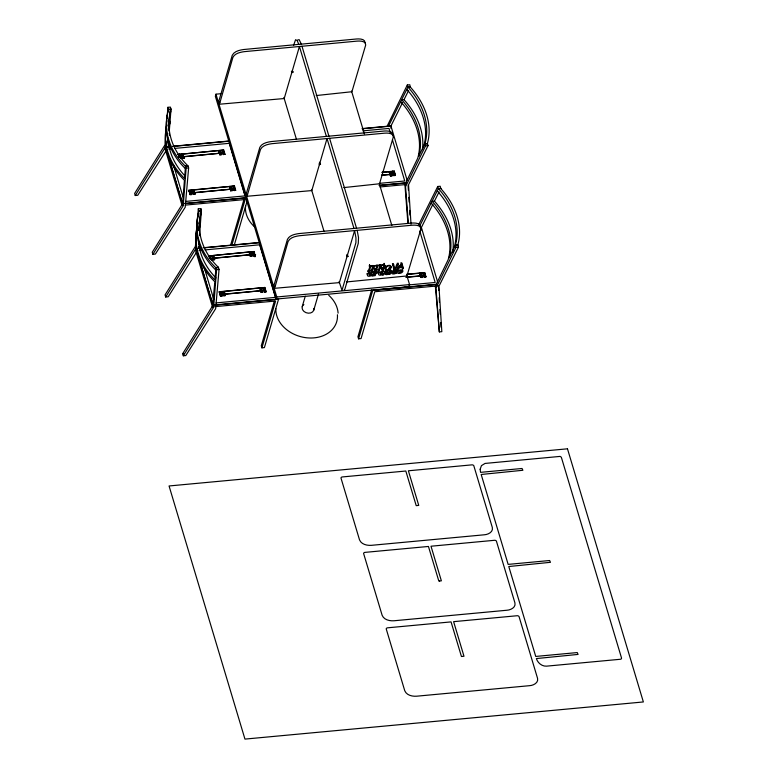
<?xml version="1.0" encoding="UTF-8"?>
<svg xmlns="http://www.w3.org/2000/svg" width="778" height="778" viewBox="0 0 778 778"><rect width="100%" height="100%" fill="white"/><g stroke="black" fill="none" stroke-linecap="round" stroke-linejoin="round"><path stroke-width="1.17" d="M183.744 205.256L182.052 205.411L165.053 148.695L166.064 141.081M166.891 125.511A77.956 63.339 4.4 0 0 184.425 180.282L182.616 203.69L152.264 252.218L152.887 254.299L155.376 254.066L185.213 207.249L188.626 167.96L188.004 165.879A77.956 63.319 4.5 0 1 171.014 109.173L170.382 107.092L167.892 107.325L167.046 118.237M214.174 306.736L212.482 306.892L214.845 281.762A77.956 63.339 4.4 0 1 197.077 227.973M366.983 273.486L367.06 274.138A2.752 1.537 -16.7 0 0 367.372 274.537M166.862 120.658L164.985 144.903L134.633 193.43L135.255 195.511L137.745 195.278L166.288 150.494M169.264 131.385L171.004 109.173L168.515 109.397L167.892 107.325M171.004 109.173L168.495 109.601A77.956 63.319 4.5 0 0 185.504 166.317L188.004 165.879L185.514 166.113L184.561 178.434A77.956 63.339 4.4 0 1 166.793 124.645M185.514 166.113L186.137 168.184L183.238 205.762L152.887 254.299M196.445 233.05L195.414 246.383L165.062 294.911L165.685 296.992L168.174 296.758L196.717 251.975M196.63 230.619L197.194 223.354M197.476 219.717L198.312 208.805L200.802 208.572L201.424 210.653A77.956 63.319 4.5 0 0 218.433 267.36L219.056 269.441L215.642 308.73L185.796 355.546L183.307 355.779L182.684 353.698L213.036 305.171L196.037 248.406L196.494 242.561M198.575 215.506L198.75 213.298A77.956 63.319 4.5 0 0 215.759 270.005L214.991 279.915A77.956 63.339 4.4 0 1 197.223 226.126M199.596 234.042L201.424 210.653L198.935 210.877L198.312 208.805M218.258 269.577L218.433 267.36L215.944 267.593L216.566 269.674L213.658 307.242L183.307 355.779M168.32 111.818L168.515 109.397M168.904 125.958L169.273 121.242M169.73 115.348L170.1 110.632M168.34 143.162L168.525 140.808M218.433 267.36L215.924 267.797A77.956 63.319 4.5 0 1 198.935 211.091L198.935 210.877M199.236 228.615L199.421 226.262M199.606 223.899L199.878 220.369M200.432 213.289L200.802 208.572M215.749 270.015L215.944 267.593M320.565 164.45L319.408 162.223M320.176 164.459L319.369 164.605L319.126 163.604M365.057 42.868C365.3 38.735 359.407 38.783 356.509 38.988L243.621 49.52C239.488 50.123 234.334 51.192 232.262 55.248L218.686 101.675L219.814 102.336M348.155 256.497L347.124 254.396M392.657 134.905C392.9 130.772 387.006 130.83 384.099 131.035L271.221 141.557C267.087 142.16 261.923 143.24 259.852 147.285L246.276 193.722L247.112 194.364M420.256 226.943C420.499 222.819 414.606 222.868 411.698 223.072L298.82 233.594C294.677 234.197 289.523 235.277 287.452 239.332L273.875 285.759L274.702 286.401M291.429 71.236L291.75 72.558L292.966 72.412M372.477 275.84L373.459 272.504M378.4 272.932L378.662 272.008M382.494 273.195L382.582 272.922M180.078 155.726L179.718 154.141L180.078 155.726L178.415 155.882M181.323 154.19L181.731 155.571L183.452 155.211L181.731 155.571M180.904 158.498L180.554 156.903L180.904 158.498L184.289 157.983L180.963 158.284M182.149 156.962L182.626 158.138M182.976 154.034L183.394 155.425M183.812 156.806L184.221 158.187M182.052 205.411L182.616 203.632L165.617 146.925L167.241 146.77M220.787 93.73L215.963 94.177L215.35 96.258L276.161 299.073L408.965 286.683L409.568 284.602L406.787 275.334M190.853 191.699C189.579 188.013 192.39 193.129 189.2 191.845L188.84 190.26L234.499 186L234.849 187.595L233.186 187.751L232.778 186.36M189.2 191.845L188.84 190.26M191.689 194.461C190.406 190.775 193.216 195.9 190.026 194.617L189.676 193.022L235.326 188.772L235.676 190.357L234.022 190.513L233.604 189.132M190.026 194.617L189.676 193.022M192.108 190.153L192.516 191.544L194.237 191.174L192.516 191.544M193.761 189.997L194.179 191.388M192.934 192.925L193.343 194.306L195.064 193.946L193.343 194.306M194.597 192.769L195.006 194.15M219.085 152.089L218.735 150.504L219.085 152.089L220.806 151.729L219.143 151.885M220.33 150.553L220.748 151.934M219.911 154.861L219.561 153.266L219.911 154.861L221.633 154.491L219.98 154.647M221.156 153.324L221.574 154.705M221.993 150.397L222.401 151.778L224.122 151.418L222.401 151.778M222.819 153.169L223.237 154.55L224.959 154.19L223.237 154.55M223.714 150.037L177.997 154.501L223.714 150.037L224.064 151.632M178.891 157.059L224.541 152.799L178.833 157.273M229.87 188.052L229.51 186.467L229.87 188.052L231.591 187.692L229.928 187.848M210.566 257.003L210.148 255.622L210.566 257.003L208.903 257.158M231.115 186.516L231.533 187.906M210.916 258.597C210.128 261.807 219.581 258.442 211.392 259.774M211.742 255.67L212.161 257.061L213.882 256.691L212.161 257.061M230.696 190.824L230.346 189.229L230.696 190.824L232.418 190.464L230.755 190.62M231.941 189.287L232.359 190.668M212.579 258.442L213.055 259.619M213.405 255.515L213.824 256.905M233.186 187.751L234.849 187.595M234.499 186L188.782 190.464M214.232 258.286L214.65 259.667M234.022 190.513L235.676 190.357M235.326 188.772L189.608 193.236M230.862 244.282L243.893 199.732M231.825 245.206L245.177 199.518L185.631 205.081M221.283 293.18C219.999 289.494 222.809 294.609 219.62 293.335L219.27 291.74L264.919 287.481L265.279 289.076L263.616 289.231L263.197 287.841M219.62 293.335L219.27 291.74M234.314 244.973L247.112 201.191M222.109 295.941C220.826 292.256 223.646 297.381 220.456 296.097L220.096 294.502L265.755 290.252L266.105 291.838L264.442 291.993L264.034 290.612M293.539 45.523L295.582 39.688L297.196 40.612L298.791 44.375M220.456 296.097L220.096 294.502M222.527 291.633L222.946 293.024L224.667 292.654L222.946 293.024M223.354 294.405L223.772 295.786L225.494 295.426L223.772 295.786M224.19 291.487L224.609 292.868M225.017 294.249L225.435 295.63M249.514 253.57L249.154 251.984L249.514 253.57L251.236 253.21L249.573 253.365M250.759 252.033L251.168 253.414M250.341 256.341L249.991 254.746L250.341 256.341L252.062 255.981L250.399 256.127M251.586 254.805L252.004 256.186M252.422 251.877L252.831 253.268L254.552 252.899L252.831 253.268M254.134 251.518L208.426 255.981L254.134 251.518L254.494 253.113M253.249 254.649L253.657 256.03L255.379 255.67L253.657 256.03M209.321 258.539L254.97 254.28L210.361 258.646M254.931 256.857L255.592 254.571M260.299 289.533L259.94 287.948L260.299 289.533L262.011 289.173L260.358 289.328M261.544 287.996L261.953 289.387M261.126 292.304L260.766 290.709L261.126 292.304L262.847 291.945L261.184 292.1M262.371 290.768L262.789 292.149M263.616 289.231L265.279 289.076M264.919 287.481L219.211 291.945M264.442 291.993L266.105 291.838M265.755 290.252L220.038 294.716M274.313 301.212L261.291 345.763L261.914 347.834L264.403 347.601L278.612 299.005L213.046 305.112M261.914 347.834L275.606 301.008L216.051 306.561M276.161 299.073L276.764 296.992L215.963 94.177M302.224 306.629L305.268 296.224M313.777 310.101L318.513 293.919M387.298 125.842L407.312 84.997L409.802 84.763L410.317 87.048A77.956 57.426 26.5 0 1 427.317 143.765L424.934 143.784L418.652 156.407A77.956 57.407 26.5 0 0 401.643 99.691L407.935 87.078L407.312 84.997M390.867 126.124L402.537 102.647M389.613 173.163L389.253 171.568L389.613 173.163C392.802 174.447 389.992 169.322 391.266 173.008M390.439 175.925L390.089 174.33L390.439 175.925C393.629 177.209 390.819 172.084 392.102 175.77M392.929 172.852L392.579 171.257L392.929 172.852L394.592 172.697L394.232 171.102L382.115 172.23M394.592 172.697L394.232 171.102M393.756 175.614L393.405 174.029L393.756 175.614L395.419 175.458L395.068 173.873L381.755 175.108M395.419 175.458L395.068 173.873M370.124 265.706L370.542 267.097L369.18 271.755L368.266 271.843L369.628 267.175L369.219 265.794M384.128 263.334L384.429 265.104L369.842 266.465L369.54 264.695M372.02 271.493L373.1 267.827L372.681 266.446L371.116 271.58L372.02 271.493L371.612 270.112M375.57 271.833L375.988 273.214L375.268 275.626L373.625 275.782L374.626 272.339L374.208 270.958M372.973 265.444L375.657 270.18L376.727 266.514L376.309 265.133M375.375 272.485L375.541 271.901M373.1 267.827L375.366 271.182L376.27 271.094L377.631 266.436L377.223 265.045M377.272 272.115L376.173 272.786L375.862 270.802M371.641 289.912L357.948 336.748L358.57 338.819L361.06 338.586L374.753 291.76L437.041 285.954M379.236 264.86L379.654 266.241L378.293 270.909L379.197 270.822L380.277 267.155L379.859 265.775L382.543 270.511L383.447 270.433L384.818 265.765L384.4 264.384L382.834 269.509L380.15 264.773M358.57 338.819L372.788 290.223L437.168 284.213M408.654 90.394L404.025 99.672L401.652 99.691L400.689 101.617A77.956 57.407 26.5 0 1 417.689 158.323L404.92 184.629L407.925 223.617M383.642 274.78L384.624 271.444M384.721 272.212L385.003 271.24M385.042 273.914L385.8 271.337L385.392 269.917M388.835 269.596L389.253 270.977L388.543 273.379L386.763 273.545L387.463 271.143L387.055 269.762M386.121 274.615L389.827 274.274L390.906 270.822L390.488 269.441M421.336 227.594L432.957 204.128M420.032 274.644L419.682 273.049L420.032 274.644C423.222 275.927 420.412 270.802 421.695 274.488M420.869 277.406L420.509 275.82L420.869 277.406C424.059 278.689 421.238 273.564 422.522 277.25M423.358 274.333L422.999 272.738L423.358 274.333L425.021 274.177L424.662 272.582L406.719 274.255M425.021 274.177L424.662 272.582M424.185 277.094L423.835 275.509L424.185 277.094L425.848 276.939L425.488 275.354L406.145 277.153M425.848 276.939L425.488 275.354M439.084 191.874L434.445 201.152L432.082 201.171L431.119 203.097A77.956 57.407 26.5 0 1 448.118 259.803L435.349 286.11L439.337 331.905L441.826 331.671L438.948 286.236L458.475 247.112L457.853 245.031L455.363 245.264L449.081 257.888A77.956 57.407 26.5 0 0 432.072 201.171L438.364 188.558L437.742 186.477L440.231 186.243L440.747 188.529A77.956 57.426 26.5 0 1 457.736 245.245M371.349 274.196L371.194 274.722M388.378 126.347L400.689 101.617M410.424 86.844L407.935 87.078A77.956 57.426 26.5 0 1 424.934 143.784L425.556 145.865L405.542 186.701L408.362 223.335M427.326 143.765L424.934 143.784M427.423 143.551L428.046 145.632L408.528 184.756L411.017 224.21M418.71 224.696L437.742 186.477M419.964 225.484L431.119 203.097M440.854 188.325L438.364 188.558A77.956 57.426 26.5 0 1 455.354 245.264L455.986 247.346L435.972 288.181L439.337 331.905M457.853 245.031L455.363 245.264M391.062 128.496L390.926 125.91L362.276 128.584M135.255 195.511L165.607 146.974M165.685 296.992L196.037 248.406L195.482 250.176L212.482 306.892M396.235 265.541L397.48 263.917M398.103 263.1L398.521 264.481L397.607 264.569L394.572 268.527L393.337 263.548M393.444 268.07L393.863 269.46L394.767 269.373L398.521 264.481M385.995 265.638L385.849 265.823A3.978 2.208 -16.7 0 0 385.489 266.543A3.978 2.217 -16.7 0 0 385.441 267.233M386.267 267.214L388.154 265.93A1.994 1.109 -16.7 0 1 389.467 265.804L390.692 266.796A3.978 2.217 -16.7 0 1 390.293 268.167L388.397 269.489A1.994 1.109 -16.7 0 1 387.074 269.616L385.849 268.624A3.978 2.217 -16.7 0 1 386.248 267.253M397.733 267.671L398.803 266.358L399.221 267.739L398.151 269.062L397.237 269.139L396.819 267.758L397.733 267.671L398.151 269.062M397.237 269.139L401.234 264.228L402.148 264.15L403.412 268.566L402.508 268.653L401.594 265.541M399.289 265.755L399.707 267.146L401.458 264.997L400.816 262.847M385.742 267.107L388.105 265.541A2.587 1.439 -16.7 0 1 389.759 265.386L391.315 266.591A4.687 2.606 -16.7 0 1 390.828 268.254L388.446 269.878A2.587 1.439 -16.7 0 1 386.792 270.034L385.236 268.828A4.687 2.606 -16.7 0 1 385.723 267.165M297.75 39.902L299.17 39.668L301.339 44.132M390.216 267.146L389.506 267.778M395.292 272.485L395.078 272.66A1.128 0.622 -16.7 0 1 394.553 272.913A1.371 0.768 -16.7 0 1 394.057 273.01A1.216 0.681 -16.7 0 1 393.182 272.708A1.575 0.875 -16.7 0 1 393.201 272.154L393.328 271.95A1.255 0.7 -16.7 0 1 394.154 271.425L395.01 271.347A1.167 0.652 -16.7 0 1 395.389 271.483L396.916 270.861L396.508 269.48M395.856 271.687L396.265 273.068L395.195 273.632A3.044 1.692 -16.7 0 1 393.046 273.953A2.976 1.653 -16.7 0 1 391.451 272.679A2.898 1.614 -16.7 0 1 391.859 271.804M368.15 271.911L368.295 271.814A2.188 1.216 -16.7 0 1 368.616 271.648M370.698 270.199L371.767 272.796A5.845 3.248 -16.7 0 0 372.001 272.65L373.44 272.446L373.041 271.065M395.662 269.995L396.333 269.577M382.912 271.765L382.28 270.501M389.224 267.963L388.64 268.274M370.425 275.879L370.124 276.015A1.964 1.089 -16.7 0 1 368.286 276.171A2.373 1.323 -16.7 0 1 368.043 276.083A2.752 1.537 -16.7 0 1 367.469 275.519L367.44 274.663A3.384 1.887 -16.7 0 1 367.78 274.031L368.704 273.204A2.188 1.216 -16.7 0 1 369.385 272.884L369.958 272.728A1.799 1.002 -16.7 0 1 370.727 272.689L371.446 272.903M393.23 270.832L394.602 270.423A3.034 1.682 -16.7 0 1 396.479 270.579L396.916 270.861M372.409 275.898L371.641 275.966M375.998 273.214L378.312 272.99M168.388 121.572L170.051 121.29A77.956 63.339 4.4 0 0 168.388 129.138M198.925 211.081L201.424 210.653M198.818 223.062L200.481 222.771A77.956 63.339 4.4 0 0 198.818 230.619M377.359 272.086L378.633 271.96L377.875 269.528M383.35 271.522L384.254 271.434M291.633 71.887L293.335 71.732M316.228 95.548L351.919 91.726L365.699 44.998C365.942 40.864 360.049 40.913 357.141 41.117L244.263 51.649C240.13 52.252 234.966 53.322 232.894 57.378L219.464 104.223L284.213 98.534L299.423 46.505L326.381 136.413M168.058 146.692L170.44 146.468M172.823 146.254L228.8 141.032M170.421 146.672L165.51 147.139L182.509 203.846M172.706 146.468L228.742 141.236M362.188 128.798L390.906 126.114M168.661 148.977L171.043 148.754M174.603 148.423L229.257 143.327L245.012 195.891L185.611 201.424M362.859 130.86L389 128.428L390.371 132.999M178.473 155.678L180.136 155.522M186.137 168.184L188.626 167.96M425.556 145.865L428.046 145.632M382.056 172.444L394.174 171.316M189.258 191.641L190.921 191.485M389.671 172.949L391.334 172.794M392.987 172.638L394.65 172.483M381.697 175.322L395.01 174.078M190.085 194.412L191.748 194.257M390.498 175.721L392.161 175.565M393.824 175.41L395.477 175.254M379.81 183.316L404.755 180.992L392.423 139.855M343.827 187.586L379.518 183.773L393.298 137.035C393.542 132.912 387.648 132.96 384.74 133.164L271.862 143.687C267.72 144.29 262.565 145.369 260.494 149.415L247.064 196.26L311.803 190.581L327.023 138.542L353.98 228.45M182.616 203.632L245.809 197.748M379.285 185.3L406.738 182.733M185.047 203.612L245.751 197.952M379.197 185.504L405.377 183.063M379.975 186.953L406.612 184.464M198.487 248.172L200.87 247.958M203.252 247.735L259.23 242.512M200.85 248.163L195.939 248.62L212.978 305.326M204.322 247.832L259.171 242.717M199.09 250.458L202.65 250.127M205.032 249.903L259.677 244.807L275.441 297.371L216.041 302.905M216.566 269.674L219.056 269.441M455.986 247.346L458.475 247.112M369.949 266.076L384.546 264.714M369.628 267.175L370.542 267.097M373.391 266.825L372.477 266.912L372.059 265.531M376.727 266.514L377.631 266.436M379.654 266.241L380.568 266.164M384.818 265.765L383.904 265.852L383.486 264.462M392.423 263.635L392.841 265.016L393.756 264.928M399.707 267.146L402.012 266.922L401.458 264.997M382.124 269.13L383.039 269.042L383.447 270.433M399.221 267.739L402.168 267.467L402.508 268.653M374.626 272.339L376.28 272.183M385.81 271.298L387.463 271.143M389.253 270.977L390.906 270.822M387.911 272.018L388.543 273.379M374.656 274.255L373.207 274.391L373.625 275.782M388.028 273.02L389.408 272.884M406.768 274.459L424.603 272.796M219.688 293.121L221.341 292.966M420.101 274.43L421.754 274.274M423.417 274.119L425.08 273.973M346.492 281.957L406.913 275.966L420.888 229.072C421.131 224.949 415.238 224.998 412.34 225.202L299.452 235.724C295.319 236.327 290.165 237.407 288.093 241.462L274.653 288.307L339.403 282.618L354.612 230.58L355.964 237.864L355.916 242.678L342.009 290.311L339.091 281.578M406.077 277.367L425.43 275.558M220.514 295.893L222.177 295.737M420.927 277.201L422.59 277.046M424.243 276.89L425.906 276.735M276.764 296.992L409.568 284.602M409.043 284.904L435.184 282.472L419.77 231.047M215.467 305.093L278.553 299.209M372.72 290.427L435.806 284.544M182.684 353.698L184.347 353.552M382.231 273.555L383.165 273.467M382.65 274.935L383.573 274.848M382.494 274.955L381.998 274.78M407.935 87.078L410.317 87.048M438.364 188.558L440.747 188.529M382.65 271.882L381.901 271.648A1.926 1.07 -16.7 0 0 380.782 271.765L380.491 271.862A2.422 1.342 -16.7 0 0 379.635 272.319L379.061 272.835A3.472 1.935 -16.7 0 0 378.575 273.749A3.9 2.169 -16.7 0 0 378.565 274.255L378.643 274.508A2.811 1.566 -16.7 0 0 379.158 275.013L379.888 275.208A1.916 1.07 -16.7 0 0 380.763 275.14L381.891 274.692L381.473 273.311M347.766 256.497L346.969 256.652L346.589 255.213M396.265 273.068L394.913 271.075M370.474 274.459L370.727 275.723M386.024 274.595L385.061 273.973M328.744 295.28C333.85 299.841 337.642 306.192 338.109 313.126M385.1 268.011L384.818 267.447A4.687 2.606 -16.7 0 1 384.867 266.601A4.687 2.606 -16.7 0 1 384.945 266.397M380.714 265.619L381.852 267.292M380.277 267.155L382.543 270.511M344.197 289.747L344.635 290L358.259 243.446L358.522 237.621L357.17 230.346M390.926 125.91L407.215 180.515M437.644 281.996L421.355 227.39L421.481 229.977M351.539 91.065L364.396 133.942M379.343 183.783L391.849 225.503M401.73 262.76L402.148 264.15M403.004 267.185L403.412 268.566M397.198 263.188L397.607 264.569M394.164 267.146L394.767 269.373M389.486 272.884L389.895 274.264M384.021 263.723L384.429 265.104M386.345 272.164L386.763 273.545M382.416 268.128L382.834 269.509M378.789 269.441L379.197 270.822M375.862 269.713L376.27 271.094M375.239 268.799L375.657 270.18M375.677 271.444L376.095 272.825M374.947 269.801L375.366 271.182M369.424 265.084L369.842 266.465M301.981 46.262L328.938 136.169M329.58 138.309L356.538 228.217M369.18 271.755L368.762 270.374L367.848 270.462L368.266 271.843M283.882 97.445L296.496 139.495M311.482 189.511L324.095 231.562M224.541 152.799L224.891 154.394M254.97 254.28L255.32 255.874M173.465 164.975L183.054 196.97M204.225 267.593L213.824 299.588M392.841 265.016L393.863 269.46M438.432 285.818L438.734 290.554M439.181 297.653L439.482 302.379M439.93 309.479L440.231 314.215M440.756 322.5L441.048 327.227M408.08 185.524L408.382 190.25M408.829 197.349L409.131 202.086M409.656 210.371L409.948 215.098M371.164 274.935A1.361 0.759 -16.7 0 1 369.375 275.14A1.361 0.759 -16.7 0 1 369.511 274.05A1.361 0.759 -16.7 0 1 371.32 273.691M382.28 273.866A1.293 0.72 -16.7 0 1 380.919 274.206A1.293 0.72 -16.7 0 1 380.248 273.642A1.41 0.788 -16.7 0 1 380.987 272.728A1.41 0.788 -16.7 0 1 382.455 272.504M402.489 269.645A2.986 1.663 -16.7 0 1 401.856 270.87M396.809 270.345A2.986 1.663 -16.7 0 1 397.179 269.81M401.487 271.259A1.381 0.768 -16.7 0 0 400.038 270.802A1.381 0.768 -16.7 0 0 398.813 271.93A1.284 0.71 -16.7 0 0 399.552 272.504A1.43 0.797 -16.7 0 0 401.224 271.318M391.101 270.997A2.898 1.614 -16.7 0 0 391.042 271.298A2.976 1.653 -16.7 0 0 391.324 272.047M393.94 272.485A3.044 1.692 -16.7 0 1 392.627 272.563M391.849 271.736A3.044 1.692 -16.7 0 1 393.221 270.754M215.905 277.902A77.956 63.339 4.4 0 1 198.419 239.624M199.061 248.483A77.956 63.339 4.4 0 1 198.74 246.48M199.158 229.5A77.956 63.339 4.4 0 1 200.345 224.618M199.81 235.734A77.956 63.319 4.5 0 1 199.528 233.731M199.256 230.726A77.956 63.319 4.5 0 1 201.259 212.871M185.329 168.525A77.956 63.319 4.5 0 1 167.562 114.745M185.475 176.421A77.956 63.339 4.4 0 1 167.999 138.144M168.641 147.003A77.956 63.339 4.4 0 1 167.912 140.993M168.388 129.994A77.956 63.339 4.4 0 1 169.915 123.138M169.555 135.246A77.956 63.319 4.5 0 1 169.234 133.252M168.826 129.245A77.956 63.319 4.5 0 1 170.839 111.39M434.445 201.152A77.956 57.407 26.5 0 1 452.699 252.257M437.207 190.863A77.956 57.426 26.5 0 1 454.206 247.569M404.015 99.672A77.956 57.407 26.5 0 1 422.444 149.629M406.777 89.382A77.956 57.426 26.5 0 1 423.777 146.089M255.534 227.682A31.305 24.468 16.3 0 1 245.547 206.073M337.428 314.759A31.305 24.468 16.3 0 1 307.018 337.827A31.305 24.468 16.3 0 1 275.859 308.681M313.904 308.477A6.03 4.717 16.3 0 1 305.997 312.659A6.03 4.717 16.3 0 1 303.858 304.49M480.162 469.251L480.541 472.353L522.048 468.482L522.884 470.272L481.183 474.483L508.141 564.39L549.638 560.52L550.474 562.309L508.783 566.53L535.741 656.438L577.237 652.567L578.083 654.415L536.373 658.567C537.676 662.866 541.896 666.474 546.526 666.153L620.591 659.248A1.07 0.836 16.3 0 0 621.029 659.102L621.466 658.519A2.13 1.663 16.3 0 0 621.447 657.741L561.473 457.697A2.169 1.692 16.3 0 0 561.142 457.075L560.277 456.482A1.07 0.836 16.3 0 0 559.781 456.433L485.034 463.435L481.446 465.643L480.162 469.251M416.95 505.574L416.201 505.622L405.824 471.021L342.359 476.943A2.169 1.692 16.3 0 0 341.63 477.128L341.017 477.76A1.07 0.836 16.3 0 0 341.017 478.159L359.524 539.874C361.323 544.396 366.992 545.67 371.398 545.329L484.276 534.797C488.039 534.622 493.427 532.016 492.328 527.494L473.821 465.779A1.07 0.836 16.3 0 0 473.588 465.39L472.8 464.952A2.13 1.663 16.3 0 0 471.847 464.865L408.382 470.787L418.749 505.389L416.95 505.554M439.57 581.02L441.369 580.826L431.002 546.224L494.458 540.302A2.13 1.663 16.3 0 1 495.421 540.389L496.208 540.836A1.07 0.836 16.3 0 1 496.442 541.216L514.939 602.931C516.047 607.453 510.66 610.059 506.896 610.244L394.018 620.766C389.613 621.116 383.943 619.833 382.144 615.31L363.637 553.596A1.07 0.836 16.3 0 1 363.637 553.197L364.25 552.565A2.169 1.692 16.3 0 1 364.979 552.38L428.445 546.457L438.811 581.04L439.551 581.088M462.19 656.457L461.432 656.476L451.055 621.894L387.6 627.817A2.169 1.692 16.3 0 0 386.87 628.002L386.258 628.634A1.07 0.836 16.3 0 0 386.258 629.032L404.755 690.747C406.563 695.269 412.233 696.553 416.629 696.203L529.517 685.681C533.28 685.496 538.668 682.89 537.559 678.367L519.062 616.653A1.07 0.836 16.3 0 0 518.819 616.273L518.041 615.826A2.13 1.663 16.3 0 0 517.078 615.738L453.613 621.661L463.989 656.262L462.19 656.428M567.473 448.809L169.059 485.968L244.953 739.1L643.367 701.951L567.473 448.809M398.861 273.448A2.986 1.663 -16.7 0 0 402.887 270.861A2.986 1.663 -16.7 0 0 398.278 270.618A2.986 1.663 -16.7 0 0 398.861 273.448"/></g></svg>
